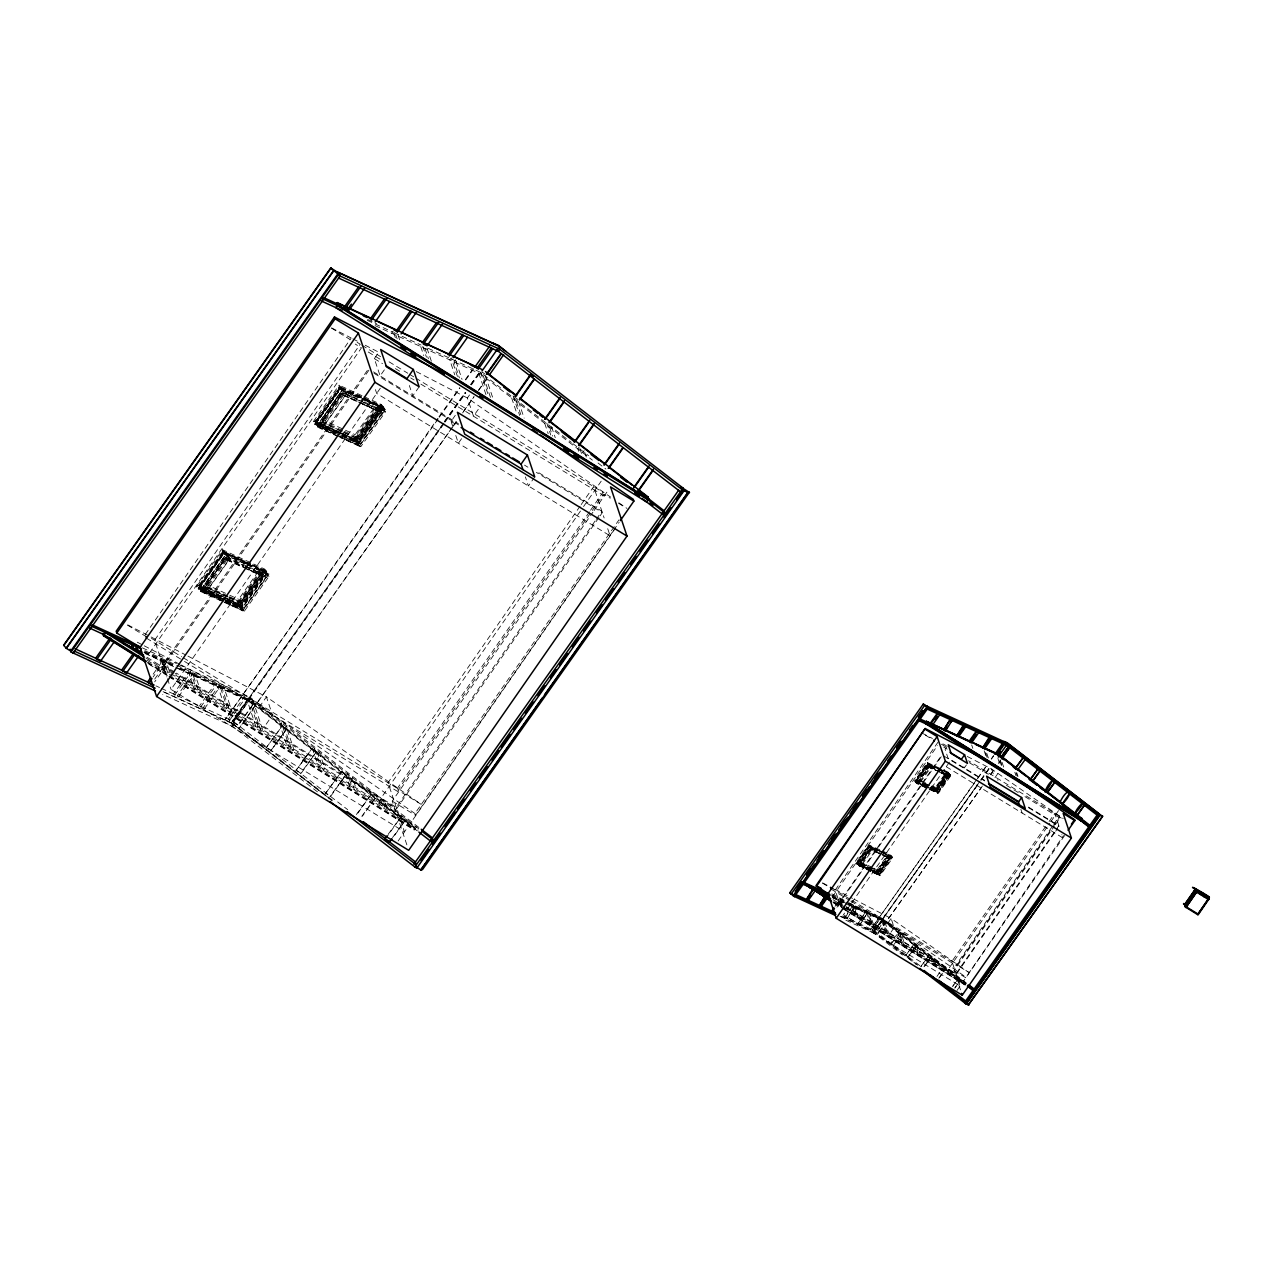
<?xml version="1.0" encoding="UTF-8"?>
<svg xmlns="http://www.w3.org/2000/svg" width="1273" height="1273" viewBox="0 0 1273 1273"><rect width="100%" height="100%" fill="white"/><g stroke="black" fill="none" stroke-linecap="round" stroke-linejoin="round"><path stroke-width="0.75" stroke-dasharray="5 3.75" d="M200.863 591.611L226.944 554.773L224.716 552.307L198.636 589.128L200.863 591.611L242.888 610.881L268.969 574.059L266.757 571.577L223.857 551.909L198.413 587.84L224.128 599.997M338.427 436.655L317.407 427.012L315.195 424.53L341.275 387.708L343.487 390.19L359.257 397.415M880.136 851.43L870.271 846.179L857.238 864.59L870.764 871.4M915.51 782.29L928.558 763.88L915.51 782.29L916.624 783.531L937.628 793.174L950.676 774.764L948.576 772.297L927.476 762.622L914.364 781.129L928.463 788.305M246.596 563.35L222.68 551.575L265.739 571.482L240.295 607.428L239.738 606.791L265.182 570.861L265.739 571.482M361.405 397.972L339.239 386.976L383.3 406.994L385.528 409.46L359.447 446.298L340.177 437.451M858.639 864.749L857.079 863.014L869.252 845.813L890.782 855.774L877.956 873.851M145.249 634.543L350.887 338.523M149.482 653.001L361.452 347.863L355.231 344.06M384.351 369.87L380.134 375.933L374.342 358.62L378.558 352.557M367.324 370.443L162.817 664.84L174.656 672.064M368.915 370.188L163.278 666.209L173.43 672.399M580.09 506.161L388.01 782.672L404.464 831.858L171.043 689.441L381.964 385.83M419.135 386.769L412.818 395.871L409.333 385.496M452.902 426.869L451.072 421.395L455.288 415.332M469.498 394.964L467.398 398.003L473.492 416.223L479.826 407.121M181.116 664.967L260.09 705.99L266.423 696.872L421.299 804.425L397.956 790.183L591.165 512.048M461.558 438.708L458.391 443.259L455.336 434.157M266.184 724.21L272.517 715.108L266.423 696.872L187.449 655.85M534.74 476.882L528.422 485.984L525.367 476.882M581.22 504.538L593.648 486.636L604.134 517.968M382.902 795.418L582.445 508.182M583.575 506.543L601.19 481.178M184.553 661.435L398.56 792.013L397.351 788.369L589.431 511.857M590.561 510.234L602.988 492.333L416.255 378.399M592.295 510.425L603.593 494.163L610.26 498.22M406.867 844.842L392.243 801.115L592.9 512.239M594.045 510.616L608.43 489.914M595.096 520.991L396.237 807.273L176.342 673.099M596.225 519.368L601.874 511.237L536.044 471.074M598.947 517.49L396.699 808.626L175.117 673.433M600.076 515.851L602.336 512.605L536.379 472.363M612.393 532.05L415.571 815.356L414.966 813.542L619.028 519.782M613.522 530.427L619.171 522.28M398.147 840.976L615.384 528.247M938.026 742.143L835.199 890.145L840.657 906.456M832.653 896.526L937.517 745.58M947.192 746.312L945.091 749.336L947.987 757.992L984.57 780.333M939.888 757.69L839.321 902.446L844.397 905.549M941.24 756.751L839.544 903.13L844.62 906.233M949.419 762.177L843.442 914.746L960.144 985.954L951.918 961.354L1047.965 823.106M966.43 764.93L964.313 767.969L963.168 764.5M849.346 902.971L887.965 923.02L891.116 918.47L968.562 972.238L956.898 965.125L1051.8 828.484M997.825 773.586L994.659 778.137L998.032 780.19M891.005 932.138L894.171 927.571L891.116 918.47L854.278 899.327M1049.095 821.483L1054.744 813.352L1059.088 826.336L1055.699 831.205M949.356 967.735L1049.7 823.297M1050.83 821.674L1058.515 810.615M850.825 901.125L957.201 966.032L956.58 964.202L1052.628 825.954M1053.758 824.331L1059.407 816.2L968.578 760.777M1052.93 826.861L1059.709 817.107L1063.05 819.144M960.479 989.853L954.034 970.583L1054.362 826.145M1055.492 824.522L1060.011 818.014L1059.407 816.2M1054.569 832.828L956.262 974.338L846.322 907.267M954.034 970.583L965.698 977.712L1063.48 835.613M956.978 990.505L1066.138 833.385M223.189 552.148L198.843 586.535L225.003 598.533M339.748 387.549L315.386 421.936L355.501 440.331L379.847 405.944M222.6 596.639L199.368 585.978L223.014 552.577M337.377 431.229L315.911 421.379L339.573 387.979M198.142 588.81L224.366 551.782L222.584 549.777L196.36 586.805L198.142 588.81L223.157 600.379M314.702 424.211L340.925 387.183L339.127 385.178L312.903 422.206L314.702 424.211L359.4 445.693L339.636 436.623M223.921 552.959L199.575 587.346L220.5 596.942M340.48 388.36L316.118 422.747L340.543 433.95M198.97 588.46L224.414 552.53L223.857 551.909M315.513 423.861L340.973 387.931L340.416 387.31L314.956 423.241L335.451 432.868M198.636 589.128L224.716 552.307M315.195 424.53L341.275 387.708M223.093 601.206L200.434 590.099L225.878 554.153L246.198 563.621M360.402 397.812L342.421 389.57L316.977 425.5L337.838 435.796M227.772 595.907L206.226 586.01L205.033 583.893L223.523 557.781L242.968 566.692M342.532 430.497L322.769 421.427L321.592 419.294L340.082 393.182L377.779 410.877M223.109 601.54L203.712 592.645L201.15 589.781L225.91 554.805L228.472 557.669L247.869 566.565M337.886 436.146L320.255 428.062L317.693 425.198L342.469 390.222L363.648 399.929M317.407 427.012L343.487 390.19M201.532 591.324L226.976 555.378L225.878 554.153M318.075 426.726L343.519 390.795L342.421 389.57M226.085 557.606L243.859 565.769L225.942 557.288L204.03 588.556M323.342 426.741L320.446 423.829L342.501 392.689L380.038 409.922M206.226 586.01L225.21 559.213L243.159 567.456M322.769 421.427L341.753 394.614L357.92 402.029M242.888 610.881L240.342 606.966L196.36 586.805L200.386 584.657L227.342 597.069L206.146 587.458L226.069 559.34L225.146 558.322L246.246 567.997M341.705 393.723L342.612 394.741L322.706 422.859L321.798 421.84L357.872 438.994L343.837 432.406M203.712 592.645L228.472 557.669M320.255 428.062L345.031 393.086L342.469 390.222M228.456 560.263L206.608 591.133L221.009 597.864M323.151 426.535L345.015 395.68L357.458 401.393M391.702 333.255L393.166 331.203M153.142 674.213L163.119 660.098L164.217 661.324L153.126 676.997M154.701 679.082L166.906 661.833L168.004 663.074L154.685 681.882M229.57 596.735L240.342 601.668L238.608 599.297L257.098 573.184L259.326 574.871L244.957 568.267M344.331 431.308L356.901 437.085L355.167 434.698L373.657 408.585L375.885 410.272L359.718 402.857M238.099 602.002L260.185 570.654L264.768 569.126L266.566 571.131L240.342 608.16C235.282 602.049 241.806 600.363 229.076 597.817M355.103 441.572L381.327 404.543L376.728 406.071L354.642 437.403L355.103 441.572L356.886 443.577L383.109 406.548L381.327 404.543L363.744 396.476M261.84 570.049L238.178 603.45L241.568 607.858L265.914 573.471L262.349 570.622M378.383 405.451L354.737 438.851L358.127 443.259L382.473 408.872L378.893 406.023M238.449 604.357L262.795 569.97M354.992 439.774L379.338 405.387M174.64 695.185L190.186 673.242L189.088 672.017L173.558 693.96L178.427 696.92L194.785 673.592L200.513 690.714L199.049 692.767L193.321 675.645M229.013 597.944L241.313 603.593L240.406 602.575L260.313 574.441L248.012 568.808M356.949 437.976L376.872 409.858M263.304 570.543L238.942 604.93L226.737 599.328M238.544 606.171L264.768 569.126L222.584 549.777L222.584 553.453L268.301 574.346L242.65 610.515L240.104 607.651L265.214 571.832L266.757 571.577L240.677 608.414L224.907 601.174M380.579 406.771L356.233 441.158L342.278 434.745M240.342 606.966L239.706 606.25L264.577 571.116L222.504 552.005M339.064 387.406L381.136 406.533L356.265 441.651L357.22 443.816L383.3 406.994L381.773 407.249L362.312 398.306M356.297 442.208L381.741 406.278L382.298 406.899L356.854 442.829L341.912 435.605M244.273 611.263L241.727 608.399L266.487 573.423L269.049 576.287L244.273 611.263L224.875 602.368M383.046 408.84L385.592 411.688L360.832 446.664L358.27 443.816L383.046 408.84L365.415 400.756M224.891 602.034L242.857 610.276L241.759 609.051L267.203 573.121L268.301 574.346M358.318 444.468L383.762 408.522L362.2 398.64M243.939 608.255L265.786 577.401L244.448 567.615M359.209 445.932L384.86 409.747L383.762 408.522M200.609 707.104L216.155 685.16L215.057 683.935L199.511 705.879L204.396 708.838L219.943 686.895L218.845 685.67L203.298 707.613L204.396 708.838M455.463 359.782L454 361.834L459.378 377.922M438.198 418.849L224.987 719.961L437.832 418.435M438.978 416.828L459.617 387.676M465.345 379.593L472.235 369.87M439.344 417.226L459.983 388.09M465.711 379.991L473.747 368.661M229.554 720.375L245.1 698.431L244.002 697.206L228.472 719.15L229.554 720.375L238.306 725.308L253.852 703.364L237.669 725.451M443.45 423.161L231.288 722.969L443.545 423.448M444.325 421.649L465.234 392.402M470.692 384.414L480.255 371.159L487.989 394.264M444.5 421.856L465.329 392.689M470.867 384.621L480.223 371.636M317.454 791.838L232.657 726.453L231.606 723.319L233.07 721.266L347.688 809.66M178.045 668.198L247.933 700.261L250.065 697.27L419.644 828.039M443.975 423.766L231.893 723.255M445.009 422.175L465.759 393.007M471.376 384.939L480.653 371.971M233.341 722.125L249.524 700.039L233.341 722.125L232.259 720.9L247.789 698.941L253.216 703.508M145.217 653.574L249.269 701.312L250.733 699.259L250.065 697.27L178.3 664.347M452.106 427.537L238.878 728.649L452.313 427.489M453.252 425.914L456.689 421.061M463.563 411.354L473.874 396.778M478.473 390.302L487.639 377.349M453.459 425.866L456.896 421.013M462.624 412.913L474.097 396.73M478.68 390.254L487.845 377.301M517.904 399.531L513.083 395.808L511.619 397.86L516.997 413.948M266.375 747.585L282.558 725.499L266.375 747.585L270.688 750.911L286.871 728.824L270.688 750.911M295.988 770.42L312.171 748.349L295.988 770.42L300.953 773.618L316.5 751.675L300.317 773.761M325.617 793.27L341.801 771.183L325.617 793.27L330.582 796.452L346.113 774.509L329.946 796.596M579.31 446.871L577.862 448.939L579.088 452.599M582.684 452.663L584.148 450.594M356.345 814.545L371.414 794.018L356.997 814.402M361.787 816.311L375.742 797.359L362.423 816.168M388.185 834.245L401.043 816.868L387.724 835.677M392.514 837.586L405.371 820.194L393.15 837.443M169.007 676.743L414.234 830.076L416.366 827.068L171.123 673.751M857.334 863.285L869.507 846.099M915.605 781.001L927.778 763.8M856.984 864.431L870.095 845.909L869.204 844.906L856.092 863.428L871.241 871.018M915.255 782.131L928.367 763.625M857.238 864.59L870.271 846.179M872.371 870.191L857.079 863.014L869.252 845.813L872.148 848.868L859.768 866.356L858.495 864.924L870.875 847.436M929.147 765.137L916.767 782.624L918.04 784.057L930.42 766.569L927.54 763.514L915.351 780.715L916.926 782.465M858.336 865.831L871.384 847.42M916.624 783.531L929.656 765.121M873.867 868.138L878.084 870.859L861.025 863.03L870.509 849.632L877.336 852.767M929.545 785.441L919.297 780.731L928.797 767.333L935.623 770.467M870.493 849.186L860.532 863.237L878.577 871.814L873.294 869.395M835.04 906.344L839.48 900.075L835.581 906.965M836.934 907.219L841.373 900.95L837.475 907.824M877.224 869.666L886.469 856.618L887.583 857.461L879.054 853.547M931.247 786.221L936.371 788.576L935.496 787.382L944.741 774.318L945.855 775.162L937.326 771.247M878.084 873.501L891.195 855.599L890.304 854.597L887.997 855.361L876.97 871.018L879.357 875.474L892.405 857.063L870.127 846.29M935.464 790.819L948.576 772.297L946.285 773.061L935.241 788.735L937.628 793.174M888.825 855.042L877.002 871.75L878.704 873.962L890.877 856.761L889.079 855.329M949.149 774.461L936.976 791.663L935.273 789.451L947.112 772.759L949.897 775.496M877.129 872.212L889.302 855.01M935.416 789.912L947.589 772.711M845.24 917.626L852.464 906.042L844.683 917.006L847.134 918.485L854.358 906.901L847.134 918.485M878.115 871.305L888.077 857.254L869.682 848.916L870.509 849.632M936.976 791.663L914.364 781.129L916.385 780.063L936.848 789.531L946.348 774.955L941.065 772.536M877.192 873.103L890.304 854.597L881.505 850.555M877.765 873.151L890.209 855.583L891.291 855.822L878.259 874.233M936.053 791.138L948.783 773.157L936.244 791.551M936.355 791.217L949.467 773.3M936.53 791.933L949.563 773.523L928.112 763.689M881.187 851.844L891.514 856.586L878.8 874.551L872.817 871.687L880.057 875.665L892.437 858.177L891.164 856.745M937.612 792.872L949.785 774.286L937.517 792.984M891.514 856.586L879.245 875.283L877.781 873.421L890.782 855.774M929.004 788.926L938.328 793.365L950.708 775.878L949.435 774.445M858.225 923.577L865.449 911.993L858.225 923.577L860.118 924.453L867.343 912.852M976.375 779.888L870.398 930.006L976.566 780.094M977.521 778.28L986.655 765.375M991.221 758.931L993.497 755.716M977.696 778.487L986.83 765.582M991.396 759.138L993.688 755.907M872.689 930.213L879.914 918.629L872.148 929.608C880.677 942.641 892.866 902.462 876.747 932.759M841.167 916.592L873.644 931.486L979.764 781.447L873.724 931.693L874.233 933.252L902.509 955.052M980.846 779.983L990.028 766.935M980.942 779.967L990.076 767.078M873.867 931.661L980.019 781.749M981.101 780.142L990.299 767.237M874.583 931.088C891.1 907.235 881.887 924.039 874.042 930.468M982.374 786.046L877.352 934.35L981.34 787.637M990.362 774.764L993.783 769.926M998.35 763.482L1000.626 760.252L998.462 763.466M990.458 774.748L993.895 769.91M891.1 943.818C913.791 918.358 884.099 943.532 893.582 945.409M893.264 945.489L901.029 934.509M905.915 955.243L913.998 944.2L905.915 955.243L908.397 956.835L916.162 945.855L908.079 956.898M920.729 966.668L928.813 955.625L921.047 966.589M923.991 966.764L930.977 957.28L923.196 968.26M936.96 976.439L943.309 967.114M938.806 978.173L945.791 968.705L939.124 978.11M952.57 986.368L958.442 978.46L952.888 986.304M954.718 988.039L960.59 980.13L955.052 987.959M964.679 983.997L966.08 983.504L834.117 901.045M966.096 983.568L965.029 985.063L841.405 907.76M340.432 432.295L315.402 420.806L318.011 424.864M225.671 597.705L198.859 585.405L201.468 589.463M342.103 431.642L316.945 420.058L312.903 422.206L340.114 434.793M871.83 868.663L858.113 862.362L856.092 863.428L878.704 873.962M938.169 768.653L949.563 773.523M367.563 319.443L376.522 323.565M367.229 320.335L392.339 331.855M394.137 332.683L421.045 345.031M428.221 348.325L480.255 372.193L500.671 387.931M375.074 325.617L480.923 374.182L592.406 460.158M361.978 395.664L339.127 385.178L339.143 388.854L359.798 398.481M340.925 387.183L383.109 406.548M340.973 387.931L364.333 398.64M366.115 399.467L382.298 406.899M366.258 400.629L385.528 409.46M361.5 399.038L384.86 409.747M345.031 393.086L362.646 401.17M364.428 401.982L385.592 411.688M359.225 402.204L382.33 412.802L360.482 443.656L315.577 422.986L335.786 432.454M342.612 394.741L382.521 413.009L379.959 410.145L342.628 393.023L345.19 395.887M321.592 419.294L355.167 434.698M342.214 433.106L355.247 439.424L339.159 432.04M320.446 423.829L358.111 440.999L360.673 443.863L342.739 435.875M341.037 433.377L314.892 421.363L339.239 386.976L342.357 390.477M342.023 433.807L358.111 441.19M342.421 436.066L358.127 443.259M317.693 425.198L338.873 434.905M340.655 435.732L358.27 443.816M339.652 436.957L360.832 446.664M949.069 773.475L927.54 763.514L915.351 780.715L936.976 790.628M936.928 768.208L927.699 764.023M950.676 774.764L929.131 764.802L916.401 782.784L927.333 788.321M950.342 774.907L927.46 764.421L927.476 762.622L929.672 765.423M930.42 766.569L939.729 770.833M941.415 771.613L950.708 775.878M939.315 771.724L928.765 766.887L918.804 780.954L929.354 785.791M925.423 782.752L918.708 779.681L919.297 780.731M932.138 785.839L935.496 787.382M931.12 786.587L936.387 789.021M915.971 781.399L929.338 787.541M931.009 788.305L936.021 790.597M924.357 786.109L915.398 781.654M931.168 789.069L938.328 793.365M930.181 789.101L937.071 792.252M879.754 849.759L869.125 845.065L869.204 846.752L892.071 857.206M880.343 851.271L869.173 846.036M881.887 852.242L892.405 857.063M872.148 848.868L878.052 851.573M884.846 854.676L892.437 858.177M224.366 551.782L250.749 563.875M252.5 564.687L266.566 571.131M877.734 851.939L870.891 848.661L872.228 850.269M879.42 852.576L890.893 858.829L870.939 849.696M245.753 562.905L223.889 552.45M247.535 563.716L265.214 571.832L264.577 571.116M248.044 564.05L264.02 571.354L239.674 605.741L227.469 600.14M247.439 564.05L268.969 574.059M244.989 563.875L225.814 555.076L222.68 551.575L198.333 585.962L225.48 598.405M246.739 564.671L265.914 573.471M249.651 567.392L269.049 576.287M245.609 566.31L263.479 574.505M245.625 566.58L263.4 574.744L265.962 577.592L226.069 559.34M872.18 867.359L860.437 861.964L861.025 863.03M871.639 869.284L857.334 862.728L878.688 872.832M873.437 870.111L877.256 872.037M873.58 870.573L878.704 872.912M857.7 863.699L872.737 870.605M874.408 871.369L877.749 872.896M868.091 868.807L857.747 864.176M869.698 869.491L879.977 874.265L878.625 872.848M858.495 864.924L871.178 870.748M870.732 871.209L858.129 865.067L870.859 847.102L871.4 847.723M872.451 872.005L879.341 875.172M872.355 872.26L880.057 875.665M205.033 583.893L228.01 594.427M229.777 595.239L238.608 599.297M228.09 596.926L205.239 586.439L206.146 587.458M229.856 597.721L240.406 602.575M227.453 598.517L238.688 604.023L224.398 597.451M221.995 596.623L204.221 588.476L206.783 591.34M223.777 597.451L241.552 605.598L244.114 608.462L222.6 598.469M227.135 599.074L241.44 605.646M239.706 606.25L199.018 587.585L199.654 588.285M225.878 600.649L241.568 607.858M201.15 589.781L224.096 600.315M225.878 601.127L241.727 608.399M200.434 590.099L223.793 600.808M225.592 601.636L241.759 609.051M831.492 895.046L882.937 918.66L966.175 982.836M831.826 896.049L844.254 901.745M846.02 902.557L883.271 919.647L966.509 983.822M832.542 896.892L882.221 919.679L965.443 983.854M832.319 897.417L843.06 902.127M850.014 905.533L882.364 920.108L881.807 919.504M832.876 897.895L843.522 902.78M845.288 903.591L882.555 920.681L882.937 918.66M842.519 916.003L874.44 930.658L919.981 965.777M840.005 916.226L874.965 932.218L918.931 966.127M845.861 920.236L874.233 933.252L874.44 930.658M142.417 647.877L176.501 663.519M144.883 650.694L250.733 699.259L420.313 830.028M144.549 651.585L173.335 664.792M180.432 668.039L248.601 699.323L418.196 830.091M144.247 652.237L172.921 665.397M180.082 668.675L248.887 700.166M143.992 652.572L176.263 667.37M155.927 685.876L159.507 687.515M161.305 688.343L233.07 721.266L234.105 724.401L333.033 800.685M224.621 719.547L231.384 722.65L239.101 728.602M164.71 692.305L231.479 722.937L332.667 800.956M163.103 691.685L234.105 724.401L232.657 726.453L162.689 694.358M331.68 327.925L351.077 337.934M352.828 338.841L358.127 341.578M365.176 345.222L379.274 352.494M416.287 371.605L467.398 398.003L610.658 497.138M922.002 733.073L932.441 738.467M942.879 743.862L946.364 745.66M967.241 756.448L991.603 769.035L1063.241 818.587M822.676 882.921L833.21 888.379M834.961 889.302L852.512 898.404M831.81 893.853L847.595 902.048M127.777 624.868L185.699 654.943M137.245 642.181L142.512 644.918M144.263 645.825L179.366 664.06M357.124 342.326L360.227 344.219L154.59 640.239L166.858 676.934M361.93 345.254L380.595 356.647M389.092 361.834L407.758 373.228M409.46 374.262L414.552 377.365M331.489 328.132L349.836 339.334M618.598 503.312L625.266 507.386M368.247 352L381.82 360.291M395.394 368.581L402.188 372.718M410.686 377.906L414.075 379.975M420.87 384.112L604.214 495.977L602.988 492.333M374.342 358.62L382.505 363.617M373.466 371.875L458.391 423.686M373.991 373.275L458.566 424.88M524.524 465.138L527.913 467.191M451.072 421.395L457.739 425.468M941.431 744.212L946.523 747.315M925.328 735.11L930.324 738.165M943.739 747.06L947.128 749.145M969.199 762.607L989.567 775.034M1006.466 785.346L1018.257 792.538M1025.004 796.659L1060.011 818.014M1028.473 807.098L1058.85 825.652L956.039 973.654L846.084 906.583M944.057 756.146L984.665 780.922M1028.632 807.75L1059.088 826.336M946.253 766.728L1062.971 837.952L1061.857 834.627M830.537 887.297L850.205 899.311M851.876 900.329L956.58 964.202M822.501 883.128L830.839 888.22M831.142 889.127L849.155 900.106M151.471 638.346L181.657 656.757M183.344 657.791L397.351 788.369M127.523 625.186L145.854 636.373M146.475 638.187L182.866 660.401M392.243 801.115L415.571 815.356M833.003 899.645L844.699 906.949M846.354 907.999L961.592 980.035L960.86 981.069L847.309 910.068M833.942 901.714L845.638 909.033M833.385 902.08L841.739 907.299M843.41 908.333L965.364 984.586M833.179 902.366L839.846 906.551M841.517 907.601L965.157 984.888L881.998 919.981M833.051 902.541L839.734 906.726M147.032 657.266L173.892 674.069M175.579 675.12L407.344 820.019L405.896 822.087L174.115 677.172M145.934 657.998L169.452 672.701M147.254 660.369L172.444 676.122M147.827 662.151L167.988 674.754M169.675 675.804L414.903 829.121L414.202 827.004L414.234 830.076M147.413 662.756L167.559 675.358M169.245 676.409L414.473 829.725L413.773 827.609L248.171 699.927M148.846 664.14L167.32 675.692M618.805 502.771L626.937 508.404M887.965 923.02L965.395 976.789M260.09 705.99L414.966 813.542M484.79 373.991L482.372 372.13L480.923 374.182L480.255 372.193M506.94 392.768L571.322 442.415M572.898 443.625L588.603 455.734M598.024 463.006L605.868 469.053M881.887 920.156L965.777 984.856M873.596 931.343L916.114 964.377M281.922 725.642L286.234 728.968M311.535 748.476L315.863 751.818M341.164 771.327L345.476 774.652M370.777 794.161L375.105 797.503M400.406 817.011L404.719 820.337M247.933 700.261L417.289 830.871M231.606 723.319L332.11 800.812M928.797 767.333L927.953 766.617L949.181 776.53L937.692 770.292L947.939 774.986M340.082 393.182L341.753 394.614M223.523 557.781L225.21 559.213M948.799 773.65L936.339 791.44M929.226 766.441L936.053 769.576L929.226 766.537L930.515 767.969M936.912 790.549L938.249 791.965L916.019 781.877M935.273 789.451L915.876 780.715M918.135 781.94L919.583 783.404M890.352 856.363L891.625 857.795M859.864 864.24L861.312 865.688M860.118 924.453L867.709 912.502L871.448 923.673L870.716 924.707L866.977 913.537M381.136 406.533L381.773 407.249L356.647 443.068L359.447 446.298M381.423 408.092L383.969 410.956M264.864 572.675L267.425 575.539M260.313 574.441L261.22 575.476M225.942 557.288L228.647 560.47M193.973 674.976L192.875 673.751L177.329 695.695L178.427 696.92M1016.761 772.679L1018.002 776.403M1016.125 772.902L1017.222 776.228M1014.836 772.281L1015.949 775.591M1020.898 809.373L1022.124 813.017M1002.09 762.352L1003.872 767.683M1000.18 759.822L1001.962 765.168M999.83 760.936L1001.612 766.266M997.905 758.406L999.687 763.752M986.75 753.234L988.421 758.215M991.603 769.035L994.054 776.323M985.477 752.598L987.132 757.578M984.156 750.799L986.018 756.385M971.697 744.976L972.843 748.397M882.221 919.17L886.979 933.395L886.247 934.414L881.489 920.204M873.708 925.089L869.825 913.473L869.093 914.507L872.976 926.123M842.01 903.83L840.785 900.154L840.069 901.189L841.899 906.694M584.705 452.281L586.407 457.341M607.714 528.693L610.117 535.838L376.697 393.421L374.294 386.26M579.931 448.717L581.777 454.222M551.623 426.869L555.251 437.689M549.57 427.123L552.577 436.13M546.769 423.05L550.779 435.032M544.733 423.4L548.17 433.663M518.525 401.393L524.142 418.133M516.456 401.584L521.437 416.478M513.083 395.808L519.655 415.459M485.379 375.774L492.524 397.096M483.326 376.044L490.471 397.383M478.807 373.212L485.936 394.55M456.052 361.564L462.035 379.434M457.453 376.458L451.231 357.84L449.767 359.893L454.747 374.787M426.996 348.166L431.579 361.866M424.975 348.516L428.412 358.795M422.795 346.32L426.423 357.14M420.742 346.574L423.75 355.597M398.019 334.974L399.849 340.48M395.935 335.197L397.176 338.873M393.723 332.889L395.426 337.95M248.617 698.288L258.133 726.724L256.669 728.793L247.153 700.341M248.601 699.323L249.269 701.312M167.463 678.716L171.043 689.441M227.533 555.553L202.773 590.529L205.335 593.393L230.095 558.417L227.533 555.553M344.092 390.97L319.316 425.946L321.878 428.794L346.654 393.818L344.092 390.97M161.512 658.332L160.064 660.385L163.453 670.505L164.901 668.452L161.512 658.332M165.745 660.273L164.297 662.326L167.972 673.337L169.436 671.285L165.745 660.273M190.552 671.651L189.088 673.703L194.514 689.934L195.978 687.866L190.552 671.651M219.577 684.969L218.129 687.022L225.592 709.363L227.055 707.295L219.577 684.969M223.809 686.911L222.361 688.964L230.127 712.196L231.591 710.127L223.809 686.911M253.136 701.121L251.688 703.173L261.204 731.625L262.652 729.556L253.136 701.121M281.428 722.937L279.98 724.989L287.746 748.222L289.21 746.153L281.428 722.937M286.266 726.66L284.802 728.713L292.281 751.054L293.729 748.985L286.266 726.66M314.542 748.46L313.094 750.529L318.823 767.651L320.271 765.582L314.542 748.46M319.38 752.2L317.916 754.253L323.358 770.483L324.806 768.415L319.38 752.2M347.672 774L346.208 776.069L349.9 787.064L351.348 785.011L347.672 774M352.494 777.723L351.046 779.792L354.419 789.912L355.883 787.844L352.494 777.723M380.786 799.539L379.322 801.592L380.961 806.493L382.425 804.441L380.786 799.539M385.624 803.263L384.16 805.332L385.496 809.326L386.96 807.273L385.624 803.263M871.687 847.802L859.307 865.29L860.58 866.722L872.96 849.234L871.687 847.802M929.958 765.503L917.578 782.99L918.851 784.423L931.231 766.935L929.958 765.503M838.668 899.184L837.952 900.218L839.639 905.278L840.371 904.244L838.668 899.184M853.181 905.851L852.464 906.885L855.17 914.985L855.902 913.966L853.181 905.851M855.313 906.822L854.581 907.856L857.445 916.401L858.161 915.382L855.313 906.822M884.48 920.586L883.748 921.62L888.522 935.83L889.238 934.812L884.48 920.586M898.627 931.486L897.895 932.52L901.793 944.136L902.509 943.102L898.627 931.486M901.045 933.348L900.313 934.382L904.053 945.553L904.785 944.518L901.045 933.348M915.192 944.264L914.46 945.282L917.324 953.843L918.056 952.825L915.192 944.264M917.61 946.125L916.878 947.144L919.583 955.259L920.315 954.241L917.61 946.125M931.741 957.025L931.024 958.06L932.854 963.566L933.586 962.531L931.741 957.025M934.159 958.887L933.427 959.922L935.13 964.982L935.862 963.947L934.159 958.887M948.305 969.803L948.401 973.272L948.305 969.803M950.724 971.665L950.66 974.688L950.724 971.665"/><path stroke-width="1.5" d="M1185.131 905.008L1183.779 903.464L1185.959 907.474L1196.031 891.752L1208.682 899.629L1207.806 896.988M440.235 371.605L334.481 316.993L116.193 631.233L116.798 633.063L140.141 647.305L156.595 696.506L408.697 850.316L627 536.076L610.531 486.875L633.874 501.116L620.301 520.657M116.798 633.063L335.101 318.823L334.481 316.993M140.141 647.305L358.445 333.065L335.101 318.823M156.595 696.506L374.899 382.25L358.445 333.065M413.343 369.456L419.135 386.769L386.467 366.831L380.675 349.518L413.343 369.456L407.026 378.574L385.783 365.606M522.932 469.594L521.103 464.12L527.42 455.018L457.405 412.293L464.709 434.157L534.74 476.882L527.42 455.018M980.846 757.292L925.153 728.522L816.009 885.642L827.991 893.678L836.218 918.279L962.261 995.184L1071.405 838.064L1063.178 813.463L1074.858 820.592L1068.095 830.298M816.311 886.549L925.153 728.522M827.991 893.678L937.135 736.558L925.471 729.429M836.218 918.279L945.362 761.159L937.135 736.558M964.584 754.762L967.48 763.418L951.138 753.441L948.242 744.785L964.584 754.762L961.417 759.313L949.992 752.327M1019.689 805.729L1018.464 802.085L1021.63 797.534L986.607 776.164L990.267 787.112L1025.29 808.466L1021.63 797.534M1071.389 824.22L1074.539 819.669L1019.196 781.367M1194.376 888.22L1209.35 897.417C1210.909 896.797 1178.432 879.022 1199.866 892.134M1194.408 888.299L1197.543 890.464M1185.8 906.726L1184.924 904.085L1195.204 889.286L1196.079 891.927M1186.42 902.891L1195.665 889.572M1186.468 903.082L1194.695 891.243M1196.334 891.291L1185.418 907.013L1198.084 914.873L1208.952 898.993M1196.986 890.702L1196.684 889.843L1198.291 892.15L1196.079 890.798M1185.895 907.299L1196.811 891.577M1185.959 907.474L1196.875 891.768M1201.028 892.262L1209.318 897.322M1200.582 894.521L1200.519 892.978L1204.035 895.11L1204.083 896.669L1204.035 895.11M1207.87 897.163L1209 899.168L1196.397 891.482L1185.481 907.188L1184.67 904.737L1195.586 889.015L1196.556 892.214M1208.475 898.706L1197.622 914.603L1208.538 898.881M330.741 267.998L63.65 645.188L66.371 648.355L70.747 651.076L337.838 273.886L330.741 267.998L339.159 273.265M63.745 645.475L330.837 268.285M66.276 648.068L333.367 270.878M66.371 648.355L333.462 271.165M155.513 691.064L71.065 652.031L338.157 274.841L337.218 272.04M680.864 486.588L681.914 489.771L414.823 866.961L416.764 868.17L683.856 490.98L499.748 349.263L498.698 346.129L339.032 272.883L340.098 276.066L338.634 278.071L498.3 351.316L680.45 491.776M498.3 351.316L499.748 349.263L340.082 276.002L73.007 653.256L74.439 651.139L155.179 688.184M482.133 369.536L337.218 302.592L336.549 303.547L337.265 305.663L648.005 499.939L647.973 496.884L519.861 398.099M145.488 662.04L103.495 635.784L105.579 632.665L144.247 656.948M647.973 496.884L648.673 499L646.557 501.992L335.801 307.716L337.934 304.708L337.218 302.592M110.083 637.853L95.65 658.221L96.748 659.446L100.535 661.18L113.854 642.372M344.299 307.095L358.731 286.711M96.748 659.446L111.181 639.078M360.927 286.377L345.397 308.321L349.184 310.055L364.714 288.112M348.086 308.83L351.412 304.12M131.024 647.066L132.487 645.013L133.824 649.023M135.272 649.007L136.72 646.955L138.359 651.856M132.726 654.465L121.619 670.139L126.504 673.099L138.709 655.85M370.268 318.998L384.701 298.63M122.717 671.364L133.808 655.69M371.366 320.223L386.897 298.28M375.153 321.974L389.57 301.59M150.914 677.347L147.588 682.042L152.474 685.017L151.376 683.792M410.654 310.532L396.221 330.916L397.319 332.142L411.752 311.758M148.686 683.283L152.012 678.573M401.106 333.876L416.653 311.933M422.19 342.835L436.623 322.451M438.835 322.117L423.288 344.06L427.076 345.795L442.622 323.851M448.16 354.737L462.592 334.369M449.258 355.963L463.69 335.595M453.045 357.713L467.477 337.329M474.893 367.038L489.787 346.001M477.104 368.024L491.537 347.64M478.202 369.25L492.635 348.866M481.99 370.984L497.536 349.041M486.318 374.326L500.735 353.942M486.954 374.182L501.387 353.799M489.93 374.119L503.678 354.69M515.024 396.46L530.555 374.501L533.435 376.728M515.66 396.317L530.093 375.933M519.336 399.786L533.769 379.402M519.973 399.642L534.405 379.274M544.637 419.294L560.184 397.351M545.274 419.151L559.706 398.783M548.965 422.62L564.496 400.677M549.602 422.493L564.034 402.109M574.266 442.145L589.797 420.185M574.903 442.002L588.221 423.193M578.579 445.47L594.125 423.527M579.215 445.327L593.648 424.943M603.879 464.979L619.426 443.036M604.532 464.836L618.949 444.468M608.208 468.305L622.64 447.937M608.844 468.162L623.277 447.794M392.036 839.002L389.188 842.28L384.86 838.955L387.087 835.82M633.508 487.814L649.055 465.87M634.145 487.686L648.578 467.302M389.188 842.28L391.4 839.146M637.821 491.155L653.367 469.212M638.473 491.012L652.89 470.628M413.884 864.16L678.684 490.2M418.865 832.081L431.42 841.771L432.884 839.719L432.215 837.714L421.22 829.248M642.022 498.411L663.074 514.642L664.522 512.589L663.854 510.584L646.589 497.266M421.029 860.739L429.049 849.409M432.502 844.556L440.522 833.226M445.104 826.75L455.416 812.174M457.707 808.944L464.597 799.237M470.326 791.138L476.054 783.038M479.491 778.185L487.511 766.855M492.11 760.379L498.984 750.656M501.276 747.426L510.441 734.473M513.878 729.62L521.914 718.29M525.351 713.437L533.371 702.091M537.954 695.615L544.844 685.908M550.572 677.809L556.301 669.725M559.738 664.872L567.758 653.526M572.341 647.05L579.231 637.343M583.814 630.867L590.688 621.16M596.416 613.061L602.161 604.961M605.598 600.108L613.618 588.778M618.201 582.302L625.075 572.595M630.819 564.496L636.548 556.396M639.985 551.543L648.005 540.213M652.588 533.737L659.478 524.03M664.06 517.554L670.935 507.832M676.663 499.748L683.537 490.025L687.913 492.762L420.822 869.952L416.446 867.215L415.825 865.369M420.822 869.952L542.234 698.065M544.526 694.835L687.818 492.476L689.489 492.524L680.991 486.97M420.726 869.666L422.397 869.714L689.393 492.237M923.291 704.033L926.839 706.976L793.286 895.571L791.106 894.203L789.785 892.771L923.291 704.033L927.492 706.658M791.106 894.203L924.596 705.465M797.375 888.013L801.942 881.568M806.509 875.124L811.076 868.679M819.064 857.397L823.631 850.937M831.619 839.655L835.056 834.817M840.753 826.766L845.32 820.321M853.308 809.039L856.729 804.202M862.442 796.134L867.008 789.69M874.997 778.408L878.338 773.475M896.685 747.776L901.252 741.332M918.374 717.16L922.941 710.7M795.259 891.418L802.101 881.743M806.668 875.299L814.656 864.017M816.948 860.787L823.79 851.128M828.357 844.667L836.345 833.385M838.636 830.171L847.77 817.266M850.046 814.052L858.034 802.77M862.601 796.309L869.459 786.65M871.734 783.42L879.723 772.138M887.711 760.856L891.148 756.019M896.844 747.951L901.411 741.507M909.399 730.225L912.821 725.387M918.533 717.336L923.1 710.891M797.375 890.416L801.942 883.971M809.93 872.689L812.206 869.459M819.064 859.784L823.631 853.34M831.619 842.058L833.895 838.827M853.308 811.426L855.583 808.212M865.863 793.7L868.138 790.469M887.552 763.068L889.827 759.854M926.696 707.502L927.428 706.467L927.969 708.059L1007.786 744.657L1099.84 815.516L966.302 1004.111L919.774 968.371M835.215 915.351L793.445 896.049L926.999 707.454L926.521 706.054M831.38 901.507L809.31 886.867L831.508 901.332M926.521 721.33L926.553 722.857L1081.923 820.003L1081.891 818.459L999.098 754.618L926.521 721.33L926.76 722.555L1082.13 819.701L998.987 754.794L926.41 721.489M809.66 887.918L810.694 886.358L830.776 898.961M925.821 723.891L926.887 722.38L1082.257 819.526L1081.191 821.021L925.789 723.828M812.397 889.732L806.286 899.756L808.18 900.616L814.847 891.211M930.07 723.573L937.835 712.594M806.286 899.756L814.052 888.777M808.737 898.436L810.965 895.301M935.289 719.738L937.501 716.604M823.424 893.566L824.156 892.532L824.092 895.571M825.54 894.537L826.272 893.503L826.368 896.988M824.268 897.258L819.271 905.708L821.165 906.583L826.718 898.738M819.271 905.708L825.938 896.303M943.595 730.145L950.82 718.561L943.595 730.145L945.489 731.004L952.713 719.42L950.485 722.555M942.195 733.423L942.911 732.389M821.721 904.403L826.161 898.133M947.16 727.265L945.489 731.004M833.926 907.92L831.699 911.054L834.149 912.534L833.592 911.914M963.804 724.512L956.58 736.096L964.345 725.133M832.256 911.659L834.467 908.524M957.917 736.351L964.584 726.947M958.474 736.972L966.239 725.992M969.008 741.443L976.789 730.463M977.33 731.084L969.565 742.048L971.458 742.923L979.223 731.943M970.901 742.318L976.455 734.473M989.758 736.431L982.549 748.015L990.314 737.035M983.886 748.269L991.651 737.29M984.443 748.874L992.208 737.91M987.259 760.108L986.543 761.143L1013.228 777.835M988.803 762.559L989.535 761.525M994.818 754.3L1002.806 743.018M996.473 754.046L1004.238 743.066M1004.779 743.687L997.014 754.65L1001.071 757.18L1009.155 746.137M998.366 754.905L1000.578 751.77M1007.42 743.066L1007.054 745.692L1098.138 815.913L1097.612 814.354M998.366 757.117L998.764 755.096M1001.071 757.18L1008.837 746.217L1006.131 743.941M1001.771 758.644L1011.017 745.723L1001.883 758.628M1025.672 758.883L1017.588 769.926L1015.424 768.256L1023.508 757.212M1022.41 758.772L1015.424 768.256M1019.88 781.988L1020.612 780.954M1032.721 781.272L1040.487 770.292L1032.387 781.336L1030.239 779.681L1038.004 768.701M1038.322 768.637L1030.239 779.681M1052.819 780.126C1036.286 809.787 1050.702 773.554 1054.983 781.781L1047.202 792.761L1055.301 781.717M1069.781 793.206L1062.016 804.186L1059.852 802.515C1067.888 785.505 1075.605 790.899 1062.334 804.106M1064.228 809.708L1064.944 808.689M1074.667 813.94C1096.769 788.655 1068.572 813.415 1076.831 815.595L1084.914 804.552L1077.149 815.532M1081.891 819.939L1081.191 821.021M966 1000.498L1098.344 813.32L1007.261 743.098L926.362 705.863M967.337 986.066L973.622 990.903L974.02 988.882L969.31 985.254M1073.744 815.245L1089.449 827.355L1089.847 825.318L1033.135 781.59M1101.829 816.264L1099.681 815.038L966.143 1003.633L968.323 1005.002L1102.657 816.279L1098.408 813.511M968.323 1005.002L1102.609 816.136M505.986 351.443L498.475 345.46L492.078 342.755M683.108 488.148L498.57 345.747L336.899 271.69M1007.007 744.482L999.225 755.446M1099.474 814.099L1007.15 742.748L1003.951 741.411M950.66 989.439L952.825 991.094M345.938 307.048L336.979 302.942L337.695 305.059L648.434 499.334L647.718 497.218L638.346 489.994M349.518 308.702L371.032 318.568M378.192 321.846L397.908 330.9M403.286 333.367L423.002 342.405M426.582 344.044L449.878 354.737M453.459 356.376L478.553 367.897M323.835 297.707L338.188 304.295M363.298 315.815L367.022 317.518M393.898 329.85L397.478 331.489M470.946 365.192L478.123 368.486M322.706 298.869L338.857 306.284M321.242 300.937L342.055 310.469M927.221 709.061L1007.054 745.692L1007.261 743.098M918.931 718.465L929.736 723.414M933.125 724.974L956.278 735.603M959.731 737.194L968.673 741.284M975.707 744.514L996.998 754.284M931.693 725.164L919.265 719.468L918.533 720.486L932.727 727.01M918.199 719.5L928.844 724.385M803.104 882.03L829.725 894.235M830.06 895.237L803.438 883.032L802.722 884.051L829.328 896.272M804.154 883.876L830.044 899.979M809.31 886.867L812.842 888.49M794.607 894.028L835.422 912.757M799.985 897.751L803.581 899.406M810.662 902.589L817.934 905.994M795.132 895.603L835.931 914.316M92.181 624.836L140.619 647.05M91.051 625.998L141.287 649.039M89.603 628.05L103.956 634.638L146.156 661.101M123.688 643.692L130.864 646.986M136.243 649.453L141.621 651.935M75.187 648.832L154.128 685.049M1183.46 903.925L1186.341 905.421M817.759 886.549L821.276 888.379M470.405 432.104L473.795 434.173M480.558 438.294L483.931 440.363M487.32 442.431L492.396 445.518M495.77 447.587L500.846 450.69M505.922 453.777L509.311 455.845M512.685 457.914L519.464 462.035M461.081 427.505L521.103 464.12M374.899 382.25L627 536.076M1201.266 892.994L1209.032 897.879M1201.107 893.932L1204.592 896.001M989.742 784.009L1018.495 801.56M988.453 783.77L1018.464 802.085M1184.924 904.085L1185.8 905.612M1185.736 906.551L1198.339 914.237M945.362 761.159L1071.405 838.064M338.157 274.841L340.098 276.066M337.934 304.708L648.673 499M400.724 346.892L405.769 350.043M410.813 353.194L415.841 356.345M441.031 372.098L444.404 374.198M479.666 396.253L483.024 398.354M563.637 448.748L568.681 451.899M573.725 455.05L578.754 458.2M593.87 467.652L597.228 469.753M603.943 473.954L607.316 476.054M926.999 707.454L927.969 708.059L794.416 896.653L793.891 895.062M931.39 726.676L984.841 760.076M1016.57 779.919L1076.687 817.505M814.625 888.156L829.662 897.56M815.579 890.241L820.576 893.36M793.954 895.253L789.785 892.771M113.44 636.261L143.674 655.165M145.727 661.705L103.734 635.45L103.033 633.317L103.495 635.784M532.337 429.447L537.222 432.836M540.468 435.08L633.27 499.287L633.874 501.116M1012.687 776.864L1015.934 779.124M1011.255 747.76L1025.386 758.644M1041.091 770.754L1064.642 788.926M1072.487 794.973L1081.907 802.245M1085.057 804.663L1091.327 809.501M1023.19 757.276L1025.354 758.947M1001.899 757.499L1025.465 775.671M999.098 756.082L1003.808 759.726M1013.228 766.983L1016.379 769.401M1028.934 779.092L1036.795 785.155M1039.93 787.573L1043.064 789.992M1061.905 804.52L1065.055 806.939M1080.761 819.048L1090.181 826.32M1079.695 819.08L1089.449 827.355M485.506 371.605L516.743 395.696M486.811 373.148L514.944 394.837M519.623 398.449L543.062 416.51M549.299 421.331L574.298 440.601M580.552 445.423L603.991 463.499M608.669 467.111L632.108 485.172M503.583 386.992L509.964 391.925M533.26 409.89L537.938 413.502M539.8 414.934L542.95 417.353M561.377 431.563L574.346 441.572M591.054 454.461L598.867 460.476M620.747 477.343L626.984 482.165M640.303 492.428L643.438 494.847M647.257 499.271L664.522 512.589M649.835 502.962L652.985 505.381M634.797 492.842L639.507 496.47M968.069 985.031L974.354 989.885M968.578 986.289L973.622 990.903M938.822 980.305L965.523 1000.88L966.048 1002.456L929.927 974.609M923.959 970.44L934.955 978.905M944.057 985.843L964.791 1001.915L965.332 1003.506L1098.87 814.879L1098.344 813.32M421.888 831.237L432.884 839.719M363.394 821.769L415.221 861.726L416.255 864.86L347.163 811.569M330.009 801.529L414.807 866.913M125.406 671.873L126.504 673.099M99.437 659.955L100.535 661.18M1207.345 896.701L1208.22 899.343M1099.379 814.115L1099.84 815.516M1081.891 818.459L1082.257 819.526M1074.539 819.669L1074.858 820.592M933.666 740.202L933.968 741.109M969.119 1004.874L965.825 1002.71L966.302 1004.111M961.656 993.354L962.261 995.184M830.839 888.22L831.142 889.127M682.933 488.18L683.856 490.98M792.984 894.648L793.445 896.049M662.406 512.653L663.074 514.642M430.751 839.782L431.42 841.771M145.854 636.373L146.475 638.187M70.126 649.23L71.065 652.031M938.376 713.214L930.611 724.178L932.504 725.053L940.27 714.073L938.376 713.214"/></g></svg>
